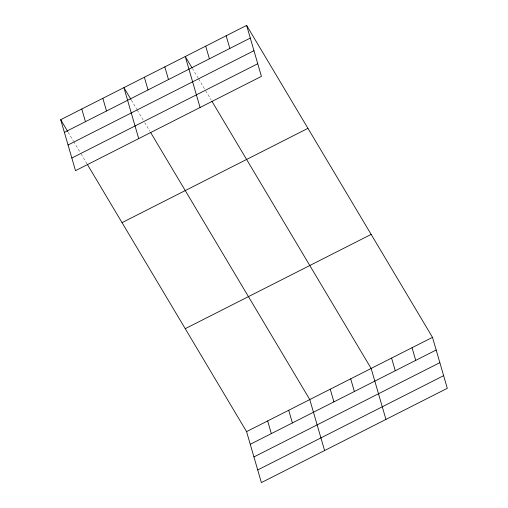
<?xml version="1.0" encoding="UTF-8"?>
<svg xmlns="http://www.w3.org/2000/svg" width="508" height="508" viewBox="0 0 508 508"><rect width="100%" height="100%" fill="white"/><g stroke="black" fill="none" stroke-linecap="round" stroke-linejoin="round"><path stroke-width="0.38" stroke-dasharray="2.54 1.91" d="M192.341 68.396L198.241 78.289M198.634 78.95L204.921 89.51M205.708 90.83L211.214 100.07M131.382 100.171L136.887 109.411M137.281 110.071L143.573 120.625M144.748 122.606L149.86 131.185M68.167 132.232L73.279 140.811M73.673 141.465L80.359 152.686M81.147 154.007L87.046 163.906"/><path stroke-width="0.76" d="M246.615 25.4L261.423 76.371L75.508 170.663L60.7 119.691L246.615 25.4L432.492 337.337L447.3 388.309L261.385 482.6L246.577 431.629L87.439 164.567M64.383 132.359L250.298 38.068M68.053 145.002L253.968 50.711M71.838 158.026L257.753 63.729M122.041 222.631L307.956 128.34M185.236 328.689L371.151 234.398M246.577 431.629L432.492 337.337M250.254 444.303L436.175 350.006M253.93 456.94L439.845 362.649M257.708 469.964L443.63 375.666M191.948 67.735L185.261 56.515L200.069 107.486M212.001 101.39L371.138 368.452L385.947 419.424M130.988 99.511L123.914 87.63L138.722 138.601M150.647 132.505L309.785 399.574L324.593 450.539M60.7 119.691L67.774 131.572M412.045 347.713L415.722 360.382M391.592 358.083L395.275 370.751M350.691 378.828L354.368 391.497M330.238 389.198L333.921 401.866M226.168 35.77L229.845 48.444M205.715 46.145L209.398 58.814M288.715 410.254L292.398 422.929M164.814 66.891L168.491 79.559M267.646 420.942L271.329 433.616M144.361 77.26L148.044 89.929M102.838 98.317L106.521 110.992M81.769 109.004L85.452 121.679"/></g></svg>
